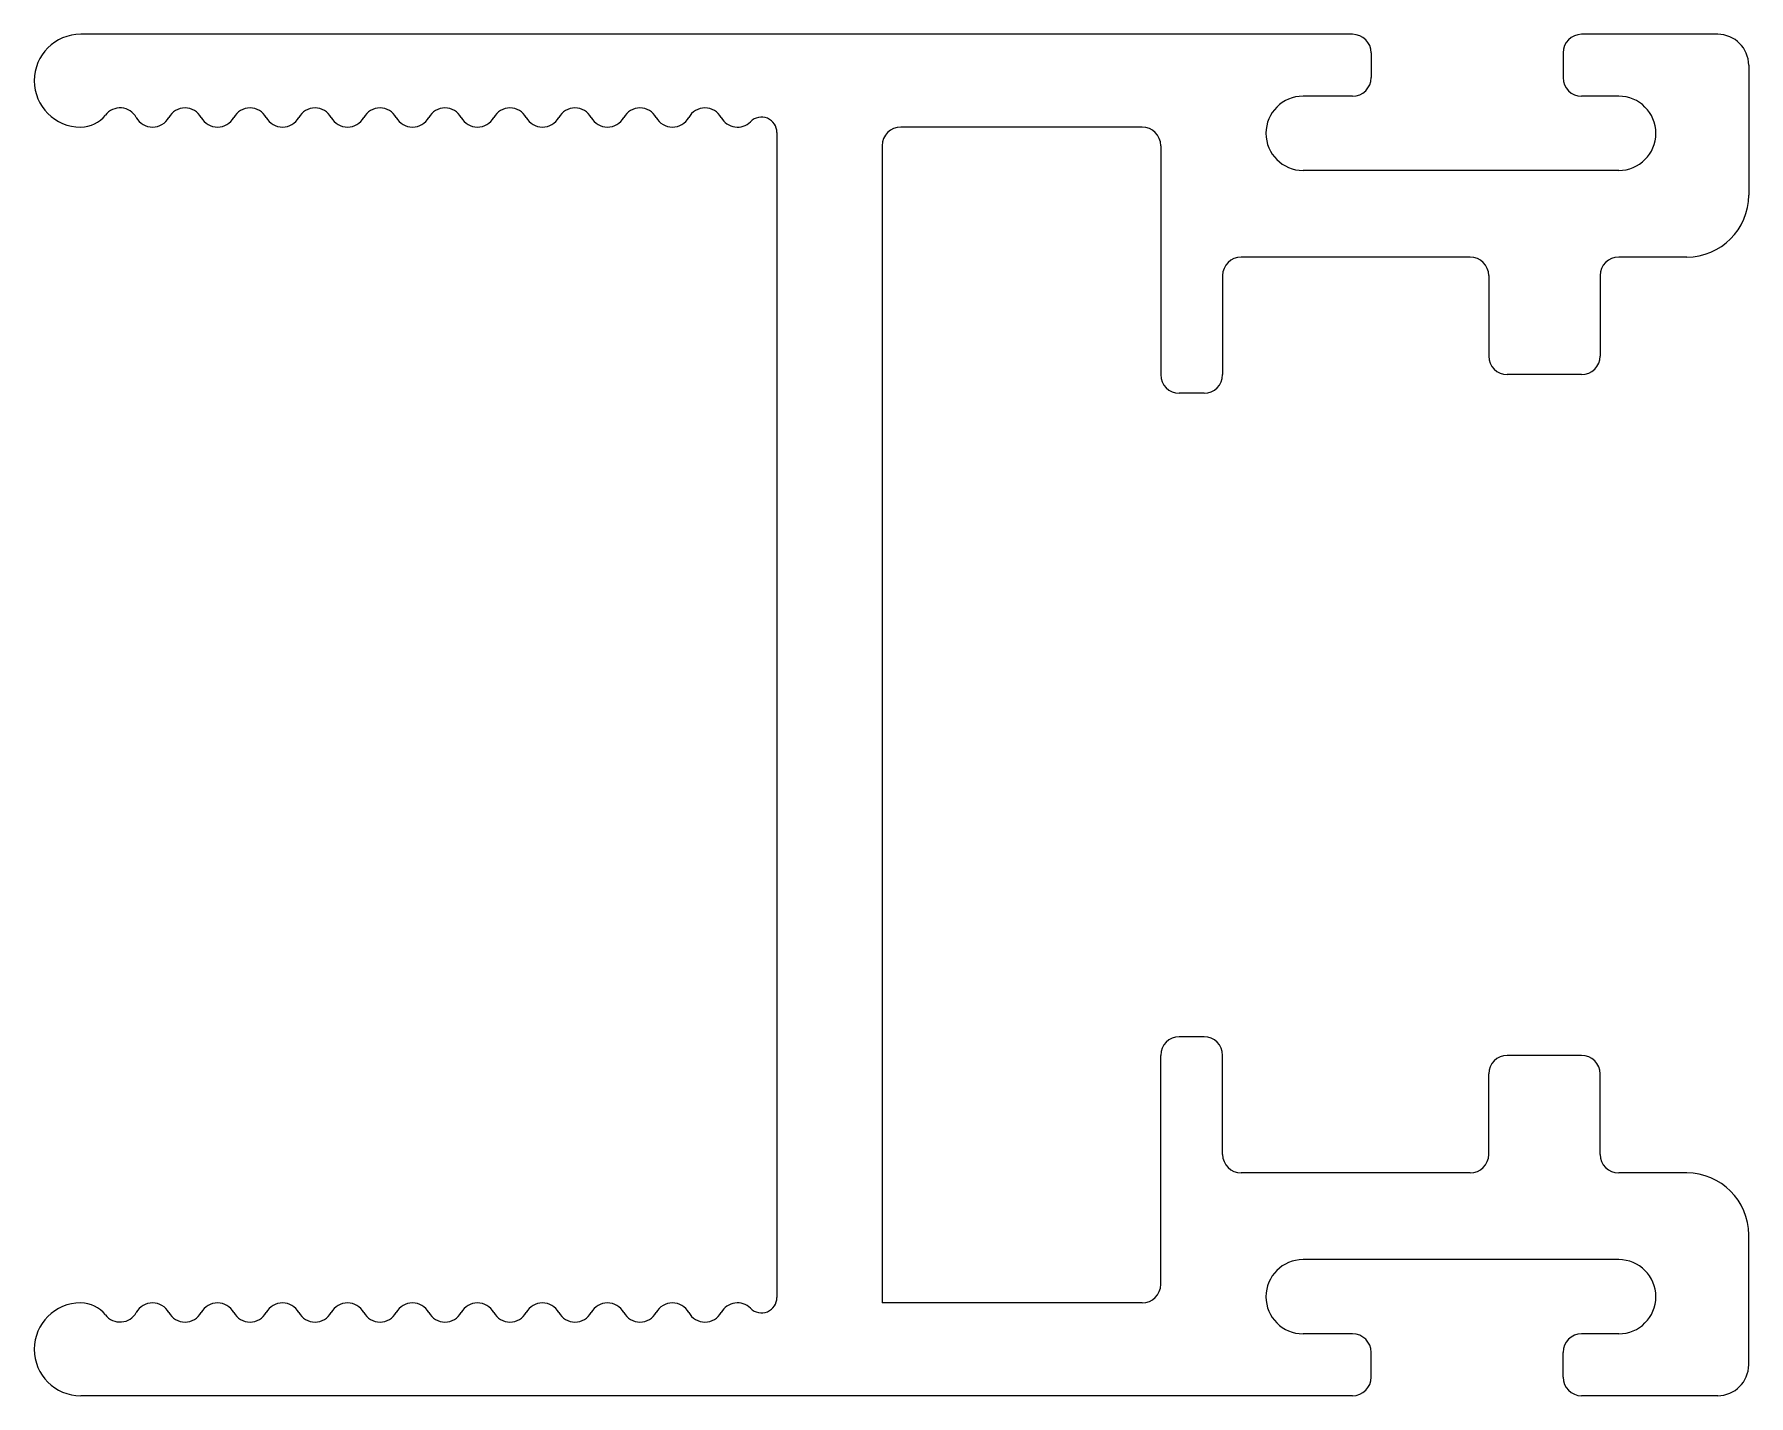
# Model space of a CAD drawing. Extents: x 675.8 to 703.5, y 605.1 to 627.1.
import ezdxf

# ---------------------------------------------------------------- set-up
doc = ezdxf.new("R2010")
doc.units = 0
doc.layers.get('0').update_dxf_attribs({"linetype": 'CONTINUOUS'})

msp = doc.modelspace()

# ---------------------------------------------------------------- linework, layer by layer
for p, q in [((697.11, 627.139), (676.56, 627.139)), ((703.01, 627.139), (700.81, 627.139)), ((697.41, 626.839), (697.41, 626.439)), ((700.51, 626.839), (700.51, 626.439)), ((703.51, 626.639), (703.51, 624.539)), ((697.11, 626.139), (696.31, 626.139)), ((701.41, 626.139), (700.81, 626.139)), ((676.564, 625.639), (676.56, 625.639)), ((687.81, 625.55), (687.81, 606.728)), ((693.71, 625.639), (689.81, 625.639)), ((689.51, 625.339), (689.51, 606.639)), ((694.01, 625.339), (694.01, 621.639)), ((701.41, 624.939), (696.31, 624.939)), ((699.01, 623.539), (695.31, 623.539)), ((702.51, 623.539), (701.41, 623.539)), ((695.01, 623.239), (695.01, 621.639)), ((699.31, 623.239), (699.31, 621.939)), ((701.11, 623.239), (701.11, 621.939)), ((700.81, 621.639), (699.61, 621.639)), ((694.71, 621.339), (694.31, 621.339)), ((694.71, 610.939), (694.31, 610.939)), ((694.01, 606.939), (694.01, 610.639)), ((695.01, 609.039), (695.01, 610.639)), ((700.81, 610.639), (699.61, 610.639)), ((699.31, 609.039), (699.31, 610.339)), ((701.11, 609.039), (701.11, 610.339)), ((699.01, 608.739), (695.31, 608.739)), ((702.51, 608.739), (701.41, 608.739)), ((703.51, 605.639), (703.51, 607.739)), ((701.41, 607.339), (696.31, 607.339)), ((676.564, 606.639), (676.56, 606.639)), ((693.71, 606.639), (689.51, 606.639)), ((697.11, 606.139), (696.31, 606.139)), ((701.41, 606.139), (700.81, 606.139)), ((697.41, 605.439), (697.41, 605.839)), ((700.51, 605.439), (700.51, 605.839)), ((697.11, 605.139), (676.56, 605.139)), ((703.01, 605.139), (700.81, 605.139))]:
    msp.add_line(p, q)
for centre, radius, start, end in [((676.56, 626.389), 0.75, 90, 180), ((697.11, 626.839), 0.3, 0, 90), ((700.81, 626.839), 0.3, 90, 180), ((703.01, 626.639), 0.5, 0, 90), ((676.56, 626.389), 0.75, 180, 270), ((697.11, 626.439), 0.3, 270, 0), ((700.81, 626.439), 0.3, 180, 270), ((696.31, 625.539), 0.6, 90, 180), ((701.41, 625.539), 0.6, 0, 90), ((676.564, 626.139), 0.5, 270, 322.1866), ((677.196, 625.649), 0.3, 28.955, 142.1866), ((677.721, 625.939), 0.3, 208.955, 331.045), ((678.246, 625.649), 0.3, 28.955, 151.045), ((678.771, 625.939), 0.3, 208.955, 331.045), ((679.296, 625.649), 0.3, 28.955, 151.045), ((679.821, 625.939), 0.3, 208.955, 331.045), ((680.346, 625.649), 0.3, 28.955, 151.045), ((680.871, 625.939), 0.3, 208.955, 331.045), ((681.396, 625.649), 0.3, 28.955, 151.045), ((681.921, 625.939), 0.3, 208.955, 331.045), ((682.446, 625.649), 0.3, 28.955, 151.045), ((682.971, 625.939), 0.3, 208.955, 331.045), ((683.496, 625.649), 0.3, 28.955, 151.045), ((684.021, 625.939), 0.3, 208.955, 331.045), ((684.546, 625.649), 0.3, 28.955, 151.045), ((685.071, 625.939), 0.3, 208.955, 331.045), ((685.596, 625.649), 0.3, 28.955, 151.045), ((686.121, 625.939), 0.3, 208.955, 331.045), ((686.646, 625.649), 0.3, 28.955, 151.045), ((687.171, 625.939), 0.3, 208.955, 314.9839), ((687.56, 625.55), 0.25, 0, 134.9839), ((689.81, 625.339), 0.3, 90, 180), ((693.71, 625.339), 0.3, 0, 90), ((696.31, 625.539), 0.6, 180, 270), ((701.41, 625.539), 0.6, 270, 0), ((702.51, 624.539), 1, 270, 0), ((695.31, 623.239), 0.3, 90, 180), ((699.01, 623.239), 0.3, 0, 90), ((701.41, 623.239), 0.3, 90, 180), ((699.61, 621.939), 0.3, 180, 270), ((700.81, 621.939), 0.3, 270, 0), ((694.31, 621.639), 0.3, 180, 270), ((694.71, 621.639), 0.3, 270, 0), ((694.31, 610.639), 0.3, 90, 180), ((694.71, 610.639), 0.3, 0, 90), ((699.61, 610.339), 0.3, 90, 180), ((700.81, 610.339), 0.3, 0, 90), ((695.31, 609.039), 0.3, 180, 270), ((699.01, 609.039), 0.3, 270, 0), ((701.41, 609.039), 0.3, 180, 270), ((702.51, 607.739), 1, 0, 90), ((696.31, 606.739), 0.6, 90, 180), ((701.41, 606.739), 0.6, 0, 90), ((693.71, 606.939), 0.3, 270, 0), ((676.56, 605.889), 0.75, 90, 180), ((676.564, 606.139), 0.5, 37.8134, 90), ((677.721, 606.339), 0.3, 28.955, 151.045), ((678.771, 606.339), 0.3, 28.955, 151.045), ((679.821, 606.339), 0.3, 28.955, 151.045), ((680.871, 606.339), 0.3, 28.955, 151.045), ((681.921, 606.339), 0.3, 28.955, 151.045), ((682.971, 606.339), 0.3, 28.955, 151.045), ((684.021, 606.339), 0.3, 28.955, 151.045), ((685.071, 606.339), 0.3, 28.955, 151.045), ((686.121, 606.339), 0.3, 28.955, 151.045), ((687.171, 606.339), 0.3, 45.0161, 151.045), ((687.56, 606.728), 0.25, 225.0161, 0), ((696.31, 606.739), 0.6, 180, 270), ((701.41, 606.739), 0.6, 270, 0), ((677.196, 606.63), 0.3, 217.8134, 331.045), ((678.246, 606.63), 0.3, 208.955, 331.045), ((679.296, 606.63), 0.3, 208.955, 331.045), ((680.346, 606.63), 0.3, 208.955, 331.045), ((681.396, 606.63), 0.3, 208.955, 331.045), ((682.446, 606.63), 0.3, 208.955, 331.045), ((683.496, 606.63), 0.3, 208.955, 331.045), ((684.546, 606.63), 0.3, 208.955, 331.045), ((685.596, 606.63), 0.3, 208.955, 331.045), ((686.646, 606.63), 0.3, 208.955, 331.045), ((697.11, 605.839), 0.3, 0, 90), ((700.81, 605.839), 0.3, 90, 180), ((676.56, 605.889), 0.75, 180, 270), ((703.01, 605.639), 0.5, 270, 0), ((697.11, 605.439), 0.3, 270, 0), ((700.81, 605.439), 0.3, 180, 270)]:
    msp.add_arc(centre, radius, start, end)

doc.saveas('drawing.dxf')
